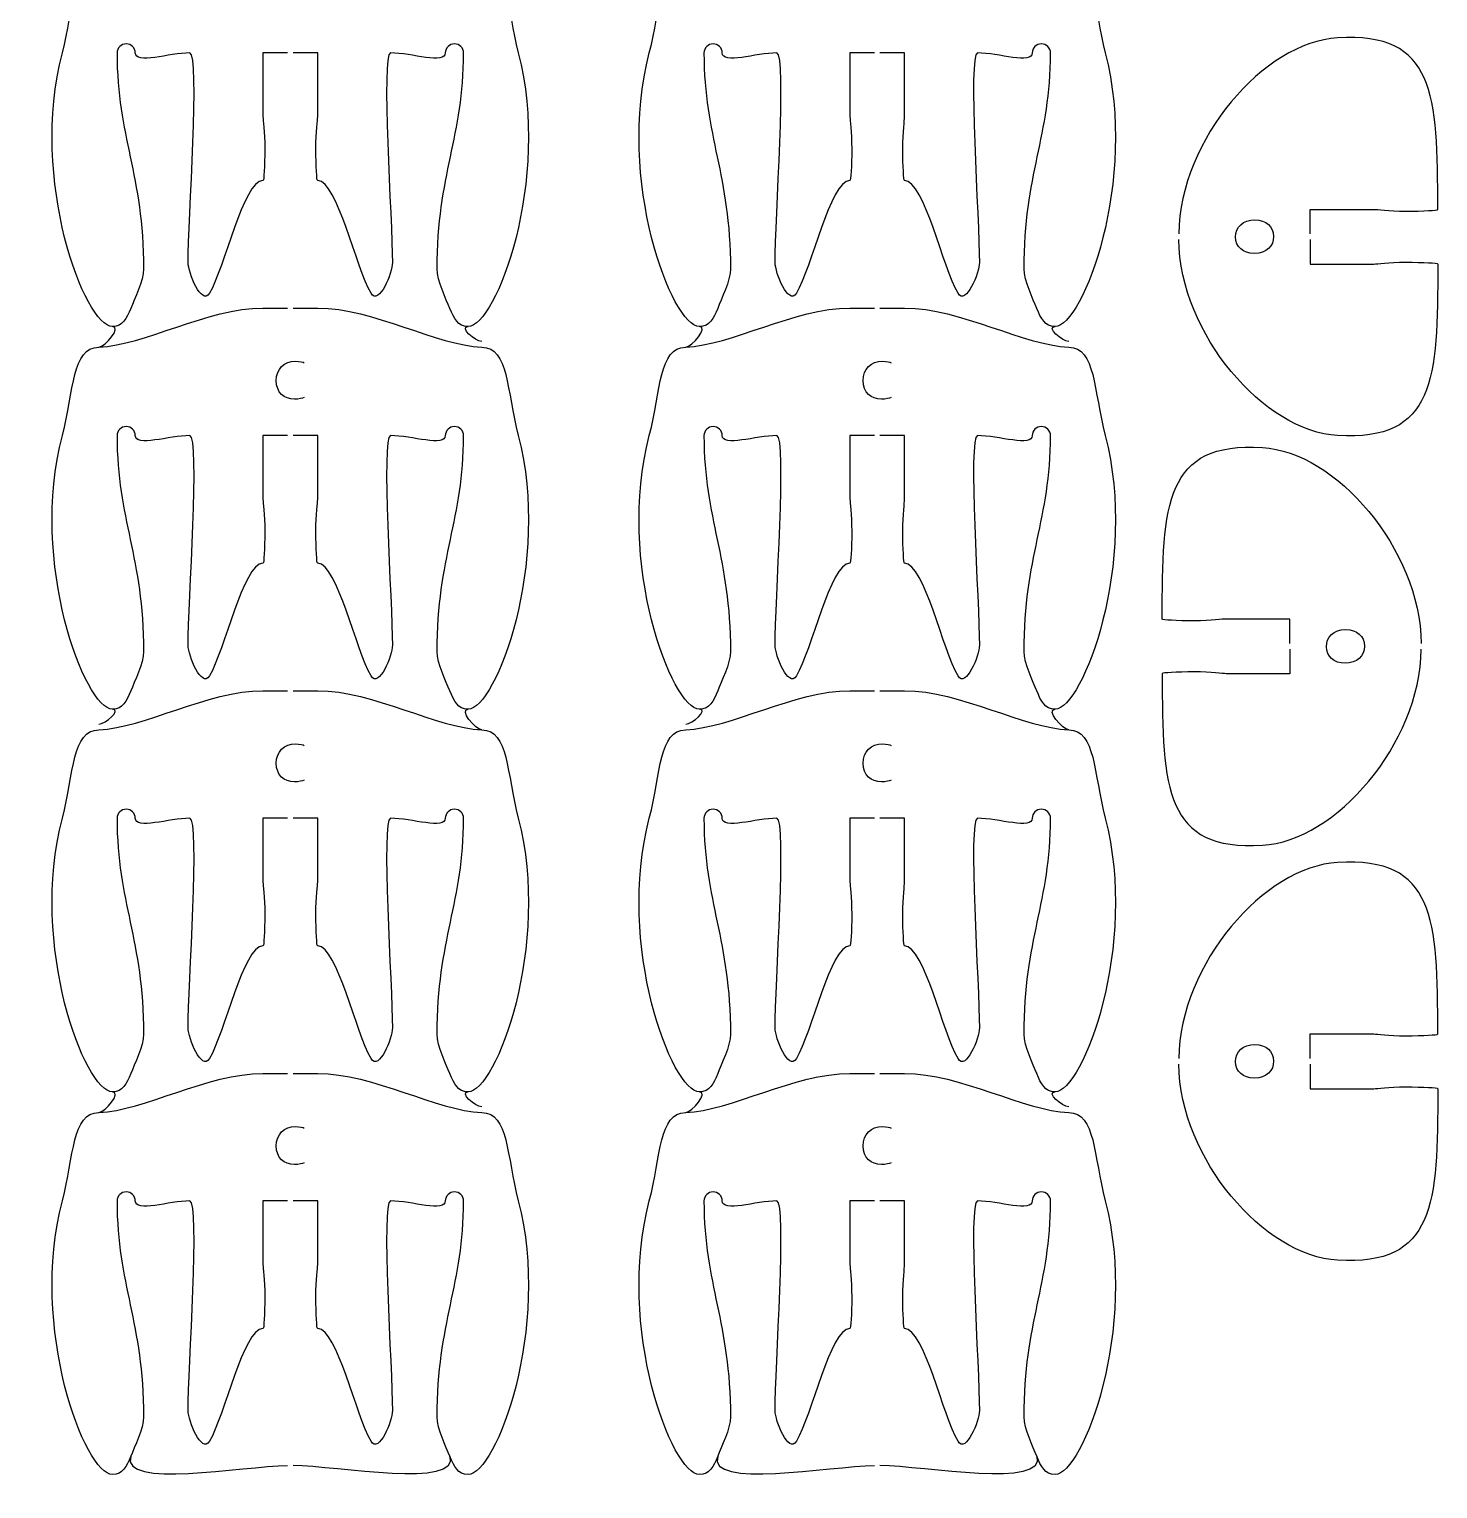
# Model space of a CAD drawing. Extents: x 0 to 300, y 0 to 300.
# Drawn here: x 71.3 to 148.5, y 121.6 to 201.6 of the extents above; entities that cross this region are included whole.
import ezdxf

# ---------------------------------------------------------------- set-up
doc = ezdxf.new("R2010")
doc.units = 0
doc.header["$MEASUREMENT"] = 0
doc.layers.add('DEFAULT', color=7, linetype='CONTINUOUS')

msp = doc.modelspace()

# ---------------------------------------------------------------- linework, layer by layer
at = {"layer": 'DEFAULT', "color": 1}
for points, knots in [([(85.485, 200.322), (85.035, 200.322), (84.586, 200.322), (84.137, 200.322), (84.137, 199.155), (84.137, 197.989), (84.137, 196.822), (84.137, 196.646), (84.236, 196.039), (84.236, 195.072), (84.236, 194.106), (84.193, 193.323), (84.137, 193.323), (83.05, 193.323), (82.031, 188.504), (81.205, 187.149), (80.771, 186.436), (80.034, 188.26), (80.034, 188.832), (80.034, 191.044), (80.687, 200.322), (80.136, 200.322), (78.986, 200.322), (77.138, 199.687), (77.138, 200.322), (77.138, 200.597), (76.912, 200.823), (76.637, 200.823), (76.362, 200.823), (76.136, 200.597), (76.136, 200.322), (76.136, 195.718), (77.586, 193.672), (77.586, 188.482), (77.586, 187.826), (77.088, 186.817), (76.887, 186.316), (76.662, 185.759), (76.443, 185.314), (75.889, 185.314), (74.369, 185.314), (71.321, 193.365), (73.137, 200.322), (73.786, 202.816), (73.656, 205.137), (75.134, 205.179), (77.579, 205.257), (81.096, 207.321), (84.137, 207.321), (84.586, 207.321), (85.035, 207.321), (85.485, 207.321)], [0, 0, 0, 0, 3.82, 3.82, 3.82, 13.74, 13.74, 13.74, 14.74, 14.74, 14.74, 15.74, 15.74, 15.74, 16.74, 16.74, 16.74, 17.74, 17.74, 17.74, 18.74, 18.74, 18.74, 19.74, 19.74, 19.74, 20.74, 20.74, 20.74, 21.74, 21.74, 21.74, 22.74, 22.74, 22.74, 23.74, 23.74, 23.74, 24.74, 24.74, 24.74, 25.74, 25.74, 25.74, 26.74, 26.74, 26.74, 27.74, 27.74, 27.74, 31.56, 31.56, 31.56, 31.56]), ([(85.784, 207.321), (86.235, 207.321), (86.685, 207.321), (87.136, 207.321), (90.176, 207.321), (93.694, 205.257), (96.138, 205.179), (97.617, 205.137), (97.486, 202.816), (98.135, 200.322), (99.952, 193.365), (96.904, 185.314), (95.383, 185.314), (94.83, 185.314), (94.607, 185.759), (94.385, 186.316), (94.181, 186.817), (93.687, 187.826), (93.687, 188.482), (93.687, 193.672), (95.137, 195.718), (95.137, 200.322), (95.137, 200.597), (94.911, 200.823), (94.636, 200.823), (94.36, 200.823), (94.135, 200.597), (94.135, 200.322), (94.135, 199.687), (92.286, 200.322), (91.136, 200.322), (90.586, 200.322), (91.235, 191.044), (91.235, 188.832), (91.235, 188.26), (90.498, 186.436), (90.064, 187.149), (89.242, 188.504), (88.222, 193.323), (87.136, 193.323), (87.083, 193.323), (87.037, 194.106), (87.037, 195.072), (87.037, 196.039), (87.136, 196.646), (87.136, 196.822), (87.136, 197.989), (87.136, 199.155), (87.136, 200.322), (86.685, 200.322), (86.235, 200.322), (85.784, 200.322)], [0, 0, 0, 0, 3.83, 3.83, 3.83, 4.83, 4.83, 4.83, 5.83, 5.83, 5.83, 6.83, 6.83, 6.83, 7.83, 7.83, 7.83, 8.83, 8.83, 8.83, 9.83, 9.83, 9.83, 10.83, 10.83, 10.83, 11.83, 11.83, 11.83, 12.83, 12.83, 12.83, 13.83, 13.83, 13.83, 14.83, 14.83, 14.83, 15.83, 15.83, 15.83, 16.83, 16.83, 16.83, 17.83, 17.83, 17.83, 27.75, 27.75, 27.75, 31.58, 31.58, 31.58, 31.58]), ([(117.665, 200.322), (117.216, 200.322), (116.767, 200.322), (116.318, 200.322), (116.318, 199.155), (116.318, 197.989), (116.318, 196.822), (116.318, 196.646), (116.416, 196.039), (116.416, 195.072), (116.416, 194.106), (116.374, 193.323), (116.318, 193.323), (115.231, 193.323), (114.211, 188.504), (113.386, 187.149), (112.952, 186.436), (112.215, 188.26), (112.215, 188.832), (112.215, 191.044), (112.867, 200.322), (112.317, 200.322), (111.167, 200.322), (109.318, 199.687), (109.318, 200.322), (109.318, 200.597), (109.093, 200.823), (108.817, 200.823), (108.542, 200.823), (108.317, 200.597), (108.317, 200.322), (108.317, 195.718), (109.766, 193.672), (109.766, 188.482), (109.766, 187.826), (109.269, 186.817), (109.068, 186.316), (108.842, 185.759), (108.623, 185.314), (108.07, 185.314), (106.549, 185.314), (103.501, 193.365), (105.318, 200.322), (105.967, 202.816), (105.837, 205.137), (107.315, 205.179), (109.759, 205.257), (113.277, 207.321), (116.318, 207.321), (116.767, 207.321), (117.216, 207.321), (117.665, 207.321)], [0, 0, 0, 0, 3.82, 3.82, 3.82, 13.74, 13.74, 13.74, 14.74, 14.74, 14.74, 15.74, 15.74, 15.74, 16.74, 16.74, 16.74, 17.74, 17.74, 17.74, 18.74, 18.74, 18.74, 19.74, 19.74, 19.74, 20.74, 20.74, 20.74, 21.74, 21.74, 21.74, 22.74, 22.74, 22.74, 23.74, 23.74, 23.74, 24.74, 24.74, 24.74, 25.74, 25.74, 25.74, 26.74, 26.74, 26.74, 27.74, 27.74, 27.74, 31.56, 31.56, 31.56, 31.56]), ([(117.965, 207.321), (118.415, 207.321), (118.866, 207.321), (119.316, 207.321), (122.357, 207.321), (125.874, 205.257), (128.319, 205.179), (129.797, 205.137), (129.667, 202.816), (130.316, 200.322), (132.133, 193.365), (129.085, 185.314), (127.564, 185.314), (127.01, 185.314), (126.788, 185.759), (126.566, 186.316), (126.361, 186.817), (125.867, 187.826), (125.867, 188.482), (125.867, 193.672), (127.317, 195.718), (127.317, 200.322), (127.317, 200.597), (127.091, 200.823), (126.816, 200.823), (126.541, 200.823), (126.315, 200.597), (126.315, 200.322), (126.315, 199.687), (124.467, 200.322), (123.317, 200.322), (122.766, 200.322), (123.415, 191.044), (123.415, 188.832), (123.415, 188.26), (122.678, 186.436), (122.244, 187.149), (121.422, 188.504), (120.403, 193.323), (119.316, 193.323), (119.263, 193.323), (119.217, 194.106), (119.217, 195.072), (119.217, 196.039), (119.316, 196.646), (119.316, 196.822), (119.316, 197.989), (119.316, 199.155), (119.316, 200.322), (118.866, 200.322), (118.415, 200.322), (117.965, 200.322)], [0, 0, 0, 0, 3.83, 3.83, 3.83, 4.83, 4.83, 4.83, 5.83, 5.83, 5.83, 6.83, 6.83, 6.83, 7.83, 7.83, 7.83, 8.83, 8.83, 8.83, 9.83, 9.83, 9.83, 10.83, 10.83, 10.83, 11.83, 11.83, 11.83, 12.83, 12.83, 12.83, 13.83, 13.83, 13.83, 14.83, 14.83, 14.83, 15.83, 15.83, 15.83, 16.83, 16.83, 16.83, 17.83, 17.83, 17.83, 27.75, 27.75, 27.75, 31.58, 31.58, 31.58, 31.58]), ([(141.547, 190.399), (141.547, 190.848), (141.547, 191.297), (141.547, 191.746), (141.547, 191.746), (144.171, 191.746), (145.046, 191.746), (145.222, 191.746), (145.829, 191.647), (146.796, 191.647), (147.762, 191.647), (148.549, 191.693), (148.549, 191.746), (148.549, 198.107), (148.394, 201.462), (143.056, 201.155), (139.038, 200.922), (134.427, 195.616), (134.343, 190.399)], [0, 0, 0, 0, 3.82, 3.82, 3.82, 4.82, 4.82, 4.82, 5.82, 5.82, 5.82, 6.82, 6.82, 6.82, 7.82, 7.82, 7.82, 8.82, 8.82, 8.82, 8.82]), ([(141.547, 190.099), (141.547, 189.648), (141.547, 189.198), (141.547, 188.748), (141.547, 188.748), (144.171, 188.748), (145.046, 188.748), (145.222, 188.748), (145.829, 188.846), (146.796, 188.846), (147.762, 188.846), (148.549, 188.804), (148.549, 188.748), (148.549, 182.383), (148.394, 179.032), (143.056, 179.339), (139.038, 179.568), (134.427, 184.878), (134.343, 190.099)], [0, 0, 0, 0, 3.83, 3.83, 3.83, 4.83, 4.83, 4.83, 5.83, 5.83, 5.83, 6.83, 6.83, 6.83, 7.83, 7.83, 7.83, 8.83, 8.83, 8.83, 8.83]), ([(85.485, 179.335), (85.035, 179.335), (84.586, 179.335), (84.137, 179.335), (84.137, 178.168), (84.137, 177.002), (84.137, 175.835), (84.137, 175.659), (84.236, 175.052), (84.236, 174.086), (84.236, 173.119), (84.193, 172.336), (84.137, 172.336), (83.05, 172.336), (82.031, 167.513), (81.205, 166.159), (80.771, 165.446), (80.034, 167.27), (80.034, 167.841), (80.034, 170.053), (80.687, 179.335), (80.136, 179.335), (78.986, 179.335), (77.138, 178.7), (77.138, 179.335), (77.138, 179.61), (76.912, 179.836), (76.637, 179.836), (76.362, 179.836), (76.136, 179.61), (76.136, 179.335), (76.136, 174.731), (77.586, 172.685), (77.586, 167.496), (77.586, 166.839), (77.088, 165.831), (76.887, 165.33), (76.662, 164.772), (76.443, 164.328), (75.889, 164.328), (74.369, 164.328), (71.321, 172.378), (73.137, 179.335), (73.786, 181.829), (73.656, 184.15), (75.134, 184.193), (77.579, 184.27), (81.096, 186.334), (84.137, 186.334), (84.586, 186.334), (85.035, 186.334), (85.485, 186.334)], [0, 0, 0, 0, 3.82, 3.82, 3.82, 13.74, 13.74, 13.74, 14.74, 14.74, 14.74, 15.74, 15.74, 15.74, 16.74, 16.74, 16.74, 17.74, 17.74, 17.74, 18.74, 18.74, 18.74, 19.74, 19.74, 19.74, 20.74, 20.74, 20.74, 21.74, 21.74, 21.74, 22.74, 22.74, 22.74, 23.74, 23.74, 23.74, 24.74, 24.74, 24.74, 25.74, 25.74, 25.74, 26.74, 26.74, 26.74, 27.74, 27.74, 27.74, 31.56, 31.56, 31.56, 31.56]), ([(85.784, 186.334), (86.235, 186.334), (86.685, 186.334), (87.136, 186.334), (90.176, 186.334), (93.694, 184.27), (96.138, 184.193), (97.617, 184.15), (97.486, 181.829), (98.135, 179.335), (99.952, 172.378), (96.904, 164.328), (95.383, 164.328), (94.83, 164.328), (94.607, 164.772), (94.385, 165.33), (94.181, 165.831), (93.687, 166.839), (93.687, 167.496), (93.687, 172.685), (95.137, 174.731), (95.137, 179.335), (95.137, 179.61), (94.911, 179.836), (94.636, 179.836), (94.36, 179.836), (94.135, 179.61), (94.135, 179.335), (94.135, 178.7), (92.286, 179.335), (91.136, 179.335), (90.586, 179.335), (91.235, 170.053), (91.235, 167.841), (91.235, 167.27), (90.498, 165.446), (90.064, 166.159), (89.242, 167.513), (88.222, 172.336), (87.136, 172.336), (87.083, 172.336), (87.037, 173.119), (87.037, 174.086), (87.037, 175.052), (87.136, 175.659), (87.136, 175.835), (87.136, 177.002), (87.136, 178.168), (87.136, 179.335), (86.685, 179.335), (86.235, 179.335), (85.784, 179.335)], [0, 0, 0, 0, 3.83, 3.83, 3.83, 4.83, 4.83, 4.83, 5.83, 5.83, 5.83, 6.83, 6.83, 6.83, 7.83, 7.83, 7.83, 8.83, 8.83, 8.83, 9.83, 9.83, 9.83, 10.83, 10.83, 10.83, 11.83, 11.83, 11.83, 12.83, 12.83, 12.83, 13.83, 13.83, 13.83, 14.83, 14.83, 14.83, 15.83, 15.83, 15.83, 16.83, 16.83, 16.83, 17.83, 17.83, 17.83, 27.75, 27.75, 27.75, 31.58, 31.58, 31.58, 31.58]), ([(117.665, 179.335), (117.216, 179.335), (116.767, 179.335), (116.318, 179.335), (116.318, 178.168), (116.318, 177.002), (116.318, 175.835), (116.318, 175.659), (116.416, 175.052), (116.416, 174.086), (116.416, 173.119), (116.374, 172.336), (116.318, 172.336), (115.231, 172.336), (114.211, 167.513), (113.386, 166.159), (112.952, 165.446), (112.215, 167.27), (112.215, 167.841), (112.215, 170.053), (112.867, 179.335), (112.317, 179.335), (111.167, 179.335), (109.318, 178.7), (109.318, 179.335), (109.318, 179.61), (109.093, 179.836), (108.817, 179.836), (108.542, 179.836), (108.317, 179.61), (108.317, 179.335), (108.317, 174.731), (109.766, 172.685), (109.766, 167.496), (109.766, 166.839), (109.269, 165.831), (109.068, 165.33), (108.842, 164.772), (108.623, 164.328), (108.07, 164.328), (106.549, 164.328), (103.501, 172.378), (105.318, 179.335), (105.967, 181.829), (105.837, 184.15), (107.315, 184.193), (109.759, 184.27), (113.277, 186.334), (116.318, 186.334), (116.767, 186.334), (117.216, 186.334), (117.665, 186.334)], [0, 0, 0, 0, 3.82, 3.82, 3.82, 13.74, 13.74, 13.74, 14.74, 14.74, 14.74, 15.74, 15.74, 15.74, 16.74, 16.74, 16.74, 17.74, 17.74, 17.74, 18.74, 18.74, 18.74, 19.74, 19.74, 19.74, 20.74, 20.74, 20.74, 21.74, 21.74, 21.74, 22.74, 22.74, 22.74, 23.74, 23.74, 23.74, 24.74, 24.74, 24.74, 25.74, 25.74, 25.74, 26.74, 26.74, 26.74, 27.74, 27.74, 27.74, 31.56, 31.56, 31.56, 31.56]), ([(117.965, 186.334), (118.415, 186.334), (118.866, 186.334), (119.316, 186.334), (122.357, 186.334), (125.874, 184.27), (128.319, 184.193), (129.797, 184.15), (129.667, 181.829), (130.316, 179.335), (132.133, 172.378), (129.085, 164.328), (127.564, 164.328), (127.01, 164.328), (126.788, 164.772), (126.566, 165.33), (126.361, 165.831), (125.867, 166.839), (125.867, 167.496), (125.867, 172.685), (127.317, 174.731), (127.317, 179.335), (127.317, 179.61), (127.091, 179.836), (126.816, 179.836), (126.541, 179.836), (126.315, 179.61), (126.315, 179.335), (126.315, 178.7), (124.467, 179.335), (123.317, 179.335), (122.766, 179.335), (123.415, 170.053), (123.415, 167.841), (123.415, 167.27), (122.678, 165.446), (122.244, 166.159), (121.422, 167.513), (120.403, 172.336), (119.316, 172.336), (119.263, 172.336), (119.217, 173.119), (119.217, 174.086), (119.217, 175.052), (119.316, 175.659), (119.316, 175.835), (119.316, 177.002), (119.316, 178.168), (119.316, 179.335), (118.866, 179.335), (118.415, 179.335), (117.965, 179.335)], [0, 0, 0, 0, 3.83, 3.83, 3.83, 4.83, 4.83, 4.83, 5.83, 5.83, 5.83, 6.83, 6.83, 6.83, 7.83, 7.83, 7.83, 8.83, 8.83, 8.83, 9.83, 9.83, 9.83, 10.83, 10.83, 10.83, 11.83, 11.83, 11.83, 12.83, 12.83, 12.83, 13.83, 13.83, 13.83, 14.83, 14.83, 14.83, 15.83, 15.83, 15.83, 16.83, 16.83, 16.83, 17.83, 17.83, 17.83, 27.75, 27.75, 27.75, 31.58, 31.58, 31.58, 31.58]), ([(140.442, 167.924), (140.442, 168.375), (140.442, 168.825), (140.442, 169.275), (140.442, 169.275), (137.817, 169.275), (136.942, 169.275), (136.766, 169.275), (136.159, 169.177), (135.193, 169.177), (134.226, 169.177), (133.439, 169.219), (133.439, 169.275), (133.439, 175.64), (133.595, 178.991), (138.932, 178.684), (142.95, 178.455), (147.561, 173.145), (147.646, 167.924)], [0, 0, 0, 0, 3.83, 3.83, 3.83, 4.83, 4.83, 4.83, 5.83, 5.83, 5.83, 6.83, 6.83, 6.83, 7.83, 7.83, 7.83, 8.83, 8.83, 8.83, 8.83]), ([(140.442, 167.624), (140.442, 167.175), (140.442, 166.726), (140.442, 166.277), (140.442, 166.277), (137.817, 166.277), (136.942, 166.277), (136.766, 166.277), (136.159, 166.376), (135.193, 166.376), (134.226, 166.376), (133.439, 166.33), (133.439, 166.277), (133.439, 159.916), (133.595, 156.561), (138.932, 156.868), (142.95, 157.101), (147.561, 162.407), (147.646, 167.624)], [0, 0, 0, 0, 3.82, 3.82, 3.82, 4.82, 4.82, 4.82, 5.82, 5.82, 5.82, 6.82, 6.82, 6.82, 7.82, 7.82, 7.82, 8.82, 8.82, 8.82, 8.82]), ([(85.485, 158.345), (85.035, 158.345), (84.586, 158.345), (84.137, 158.345), (84.137, 157.178), (84.137, 156.012), (84.137, 154.845), (84.137, 154.669), (84.236, 154.062), (84.236, 153.095), (84.236, 152.129), (84.193, 151.345), (84.137, 151.345), (83.05, 151.345), (82.031, 146.527), (81.205, 145.168), (80.771, 144.456), (80.034, 146.28), (80.034, 146.851), (80.034, 149.063), (80.687, 158.345), (80.136, 158.345), (78.986, 158.345), (77.138, 157.71), (77.138, 158.345), (77.138, 158.62), (76.912, 158.846), (76.637, 158.846), (76.362, 158.846), (76.136, 158.62), (76.136, 158.345), (76.136, 153.741), (77.586, 151.695), (77.586, 146.505), (77.586, 145.849), (77.088, 144.84), (76.887, 144.339), (76.662, 143.782), (76.443, 143.337), (75.889, 143.337), (74.369, 143.337), (71.321, 151.388), (73.137, 158.345), (73.786, 160.839), (73.656, 163.16), (75.134, 163.202), (77.579, 163.28), (81.096, 165.344), (84.137, 165.344), (84.586, 165.344), (85.035, 165.344), (85.485, 165.344)], [0, 0, 0, 0, 3.82, 3.82, 3.82, 13.74, 13.74, 13.74, 14.74, 14.74, 14.74, 15.74, 15.74, 15.74, 16.74, 16.74, 16.74, 17.74, 17.74, 17.74, 18.74, 18.74, 18.74, 19.74, 19.74, 19.74, 20.74, 20.74, 20.74, 21.74, 21.74, 21.74, 22.74, 22.74, 22.74, 23.74, 23.74, 23.74, 24.74, 24.74, 24.74, 25.74, 25.74, 25.74, 26.74, 26.74, 26.74, 27.74, 27.74, 27.74, 31.56, 31.56, 31.56, 31.56]), ([(85.784, 165.344), (86.235, 165.344), (86.685, 165.344), (87.136, 165.344), (90.176, 165.344), (93.694, 163.28), (96.138, 163.202), (97.617, 163.16), (97.486, 160.839), (98.135, 158.345), (99.952, 151.388), (96.904, 143.337), (95.383, 143.337), (94.83, 143.337), (94.607, 143.782), (94.385, 144.339), (94.181, 144.84), (93.687, 145.849), (93.687, 146.505), (93.687, 151.695), (95.137, 153.741), (95.137, 158.345), (95.137, 158.62), (94.911, 158.846), (94.636, 158.846), (94.36, 158.846), (94.135, 158.62), (94.135, 158.345), (94.135, 157.71), (92.286, 158.345), (91.136, 158.345), (90.586, 158.345), (91.235, 149.063), (91.235, 146.851), (91.235, 146.28), (90.498, 144.456), (90.064, 145.168), (89.242, 146.527), (88.222, 151.345), (87.136, 151.345), (87.083, 151.345), (87.037, 152.129), (87.037, 153.095), (87.037, 154.062), (87.136, 154.669), (87.136, 154.845), (87.136, 156.012), (87.136, 157.178), (87.136, 158.345), (86.685, 158.345), (86.235, 158.345), (85.784, 158.345)], [0, 0, 0, 0, 3.83, 3.83, 3.83, 4.83, 4.83, 4.83, 5.83, 5.83, 5.83, 6.83, 6.83, 6.83, 7.83, 7.83, 7.83, 8.83, 8.83, 8.83, 9.83, 9.83, 9.83, 10.83, 10.83, 10.83, 11.83, 11.83, 11.83, 12.83, 12.83, 12.83, 13.83, 13.83, 13.83, 14.83, 14.83, 14.83, 15.83, 15.83, 15.83, 16.83, 16.83, 16.83, 17.83, 17.83, 17.83, 27.75, 27.75, 27.75, 31.58, 31.58, 31.58, 31.58]), ([(117.665, 158.345), (117.216, 158.345), (116.767, 158.345), (116.318, 158.345), (116.318, 157.178), (116.318, 156.012), (116.318, 154.845), (116.318, 154.669), (116.416, 154.062), (116.416, 153.095), (116.416, 152.129), (116.374, 151.345), (116.318, 151.345), (115.231, 151.345), (114.211, 146.527), (113.386, 145.168), (112.952, 144.456), (112.215, 146.28), (112.215, 146.851), (112.215, 149.063), (112.867, 158.345), (112.317, 158.345), (111.167, 158.345), (109.318, 157.71), (109.318, 158.345), (109.318, 158.62), (109.093, 158.846), (108.817, 158.846), (108.542, 158.846), (108.317, 158.62), (108.317, 158.345), (108.317, 153.741), (109.766, 151.695), (109.766, 146.505), (109.766, 145.849), (109.269, 144.84), (109.068, 144.339), (108.842, 143.782), (108.623, 143.337), (108.07, 143.337), (106.549, 143.337), (103.501, 151.388), (105.318, 158.345), (105.967, 160.839), (105.837, 163.16), (107.315, 163.202), (109.759, 163.28), (113.277, 165.344), (116.318, 165.344), (116.767, 165.344), (117.216, 165.344), (117.665, 165.344)], [0, 0, 0, 0, 3.82, 3.82, 3.82, 13.74, 13.74, 13.74, 14.74, 14.74, 14.74, 15.74, 15.74, 15.74, 16.74, 16.74, 16.74, 17.74, 17.74, 17.74, 18.74, 18.74, 18.74, 19.74, 19.74, 19.74, 20.74, 20.74, 20.74, 21.74, 21.74, 21.74, 22.74, 22.74, 22.74, 23.74, 23.74, 23.74, 24.74, 24.74, 24.74, 25.74, 25.74, 25.74, 26.74, 26.74, 26.74, 27.74, 27.74, 27.74, 31.56, 31.56, 31.56, 31.56]), ([(117.965, 165.344), (118.415, 165.344), (118.866, 165.344), (119.316, 165.344), (122.357, 165.344), (125.874, 163.28), (128.319, 163.202), (129.797, 163.16), (129.667, 160.839), (130.316, 158.345), (132.133, 151.388), (129.085, 143.337), (127.564, 143.337), (127.01, 143.337), (126.788, 143.782), (126.566, 144.339), (126.361, 144.84), (125.867, 145.849), (125.867, 146.505), (125.867, 151.695), (127.317, 153.741), (127.317, 158.345), (127.317, 158.62), (127.091, 158.846), (126.816, 158.846), (126.541, 158.846), (126.315, 158.62), (126.315, 158.345), (126.315, 157.71), (124.467, 158.345), (123.317, 158.345), (122.766, 158.345), (123.415, 149.063), (123.415, 146.851), (123.415, 146.28), (122.678, 144.456), (122.244, 145.168), (121.422, 146.527), (120.403, 151.345), (119.316, 151.345), (119.263, 151.345), (119.217, 152.129), (119.217, 153.095), (119.217, 154.062), (119.316, 154.669), (119.316, 154.845), (119.316, 156.012), (119.316, 157.178), (119.316, 158.345), (118.866, 158.345), (118.415, 158.345), (117.965, 158.345)], [0, 0, 0, 0, 3.83, 3.83, 3.83, 4.83, 4.83, 4.83, 5.83, 5.83, 5.83, 6.83, 6.83, 6.83, 7.83, 7.83, 7.83, 8.83, 8.83, 8.83, 9.83, 9.83, 9.83, 10.83, 10.83, 10.83, 11.83, 11.83, 11.83, 12.83, 12.83, 12.83, 13.83, 13.83, 13.83, 14.83, 14.83, 14.83, 15.83, 15.83, 15.83, 16.83, 16.83, 16.83, 17.83, 17.83, 17.83, 27.75, 27.75, 27.75, 31.58, 31.58, 31.58, 31.58]), ([(141.547, 145.166), (141.547, 145.615), (141.547, 146.064), (141.547, 146.514), (142.713, 146.514), (143.88, 146.514), (145.046, 146.514), (145.222, 146.514), (145.829, 146.415), (146.796, 146.415), (147.762, 146.415), (148.549, 146.461), (148.549, 146.514), (148.549, 152.874), (148.394, 156.229), (143.056, 155.922), (139.038, 155.689), (134.427, 150.384), (134.343, 145.166)], [0, 0, 0, 0, 3.82, 3.82, 3.82, 13.74, 13.74, 13.74, 14.74, 14.74, 14.74, 15.74, 15.74, 15.74, 16.74, 16.74, 16.74, 17.74, 17.74, 17.74, 17.74]), ([(85.485, 137.354), (85.035, 137.354), (84.586, 137.354), (84.137, 137.354), (84.137, 136.188), (84.137, 135.021), (84.137, 133.855), (84.137, 133.678), (84.236, 133.072), (84.236, 132.105), (84.236, 131.138), (84.193, 130.355), (84.137, 130.355), (83.05, 130.355), (82.031, 125.536), (81.205, 124.182), (80.771, 123.465), (80.034, 125.289), (80.034, 125.864), (80.034, 128.076), (80.687, 137.354), (80.136, 137.354), (78.986, 137.354), (77.138, 136.719), (77.138, 137.354), (77.138, 137.629), (76.912, 137.855), (76.637, 137.855), (76.362, 137.855), (76.136, 137.629), (76.136, 137.354), (76.136, 132.751), (77.586, 130.704), (77.586, 125.515), (77.586, 124.859), (77.088, 123.85), (76.887, 123.349), (76.662, 122.792), (76.443, 122.347), (75.889, 122.347), (74.369, 122.347), (71.321, 130.398), (73.137, 137.354), (73.786, 139.848), (73.656, 142.17), (75.134, 142.212), (77.579, 142.29), (81.096, 144.353), (84.137, 144.353), (84.586, 144.353), (85.035, 144.353), (85.485, 144.353)], [0, 0, 0, 0, 3.82, 3.82, 3.82, 13.74, 13.74, 13.74, 14.74, 14.74, 14.74, 15.74, 15.74, 15.74, 16.74, 16.74, 16.74, 17.74, 17.74, 17.74, 18.74, 18.74, 18.74, 19.74, 19.74, 19.74, 20.74, 20.74, 20.74, 21.74, 21.74, 21.74, 22.74, 22.74, 22.74, 23.74, 23.74, 23.74, 24.74, 24.74, 24.74, 25.74, 25.74, 25.74, 26.74, 26.74, 26.74, 27.74, 27.74, 27.74, 31.56, 31.56, 31.56, 31.56]), ([(85.784, 144.353), (86.235, 144.353), (86.685, 144.353), (87.136, 144.353), (90.176, 144.353), (93.694, 142.29), (96.138, 142.212), (97.617, 142.17), (97.486, 139.848), (98.135, 137.354), (99.952, 130.398), (96.904, 122.347), (95.383, 122.347), (94.83, 122.347), (94.607, 122.792), (94.385, 123.349), (94.181, 123.85), (93.687, 124.859), (93.687, 125.515), (93.687, 130.704), (95.137, 132.751), (95.137, 137.354), (95.137, 137.629), (94.911, 137.855), (94.636, 137.855), (94.36, 137.855), (94.135, 137.629), (94.135, 137.354), (94.135, 136.719), (92.286, 137.354), (91.136, 137.354), (90.586, 137.354), (91.235, 128.076), (91.235, 125.864), (91.235, 125.289), (90.498, 123.465), (90.064, 124.182), (89.242, 125.536), (88.222, 130.355), (87.136, 130.355), (87.083, 130.355), (87.037, 131.138), (87.037, 132.105), (87.037, 133.072), (87.136, 133.678), (87.136, 133.855), (87.136, 135.021), (87.136, 136.188), (87.136, 137.354), (86.685, 137.354), (86.235, 137.354), (85.784, 137.354)], [0, 0, 0, 0, 3.83, 3.83, 3.83, 4.83, 4.83, 4.83, 5.83, 5.83, 5.83, 6.83, 6.83, 6.83, 7.83, 7.83, 7.83, 8.83, 8.83, 8.83, 9.83, 9.83, 9.83, 10.83, 10.83, 10.83, 11.83, 11.83, 11.83, 12.83, 12.83, 12.83, 13.83, 13.83, 13.83, 14.83, 14.83, 14.83, 15.83, 15.83, 15.83, 16.83, 16.83, 16.83, 17.83, 17.83, 17.83, 27.75, 27.75, 27.75, 31.58, 31.58, 31.58, 31.58]), ([(117.665, 137.354), (117.216, 137.354), (116.767, 137.354), (116.318, 137.354), (116.318, 136.188), (116.318, 135.021), (116.318, 133.855), (116.318, 133.678), (116.416, 133.072), (116.416, 132.105), (116.416, 131.138), (116.374, 130.355), (116.318, 130.355), (115.231, 130.355), (114.211, 125.536), (113.386, 124.182), (112.952, 123.465), (112.215, 125.289), (112.215, 125.864), (112.215, 128.076), (112.867, 137.354), (112.317, 137.354), (111.167, 137.354), (109.318, 136.719), (109.318, 137.354), (109.318, 137.629), (109.093, 137.855), (108.817, 137.855), (108.542, 137.855), (108.317, 137.629), (108.317, 137.354), (108.317, 132.751), (109.766, 130.704), (109.766, 125.515), (109.766, 124.859), (109.269, 123.85), (109.068, 123.349), (108.842, 122.792), (108.623, 122.347), (108.07, 122.347), (106.549, 122.347), (103.501, 130.398), (105.318, 137.354), (105.967, 139.848), (105.837, 142.17), (107.315, 142.212), (109.759, 142.29), (113.277, 144.353), (116.318, 144.353), (116.767, 144.353), (117.216, 144.353), (117.665, 144.353)], [0, 0, 0, 0, 3.82, 3.82, 3.82, 13.74, 13.74, 13.74, 14.74, 14.74, 14.74, 15.74, 15.74, 15.74, 16.74, 16.74, 16.74, 17.74, 17.74, 17.74, 18.74, 18.74, 18.74, 19.74, 19.74, 19.74, 20.74, 20.74, 20.74, 21.74, 21.74, 21.74, 22.74, 22.74, 22.74, 23.74, 23.74, 23.74, 24.74, 24.74, 24.74, 25.74, 25.74, 25.74, 26.74, 26.74, 26.74, 27.74, 27.74, 27.74, 31.56, 31.56, 31.56, 31.56]), ([(117.965, 144.353), (118.415, 144.353), (118.866, 144.353), (119.316, 144.353), (122.357, 144.353), (125.874, 142.29), (128.319, 142.212), (129.797, 142.17), (129.667, 139.848), (130.316, 137.354), (132.133, 130.398), (129.085, 122.347), (127.564, 122.347), (127.01, 122.347), (126.788, 122.792), (126.566, 123.349), (126.361, 123.85), (125.867, 124.859), (125.867, 125.515), (125.867, 130.704), (127.317, 132.751), (127.317, 137.354), (127.317, 137.629), (127.091, 137.855), (126.816, 137.855), (126.541, 137.855), (126.315, 137.629), (126.315, 137.354), (126.315, 136.719), (124.467, 137.354), (123.317, 137.354), (122.766, 137.354), (123.415, 128.076), (123.415, 125.864), (123.415, 125.289), (122.678, 123.465), (122.244, 124.182), (121.422, 125.536), (120.403, 130.355), (119.316, 130.355), (119.263, 130.355), (119.217, 131.138), (119.217, 132.105), (119.217, 133.072), (119.316, 133.678), (119.316, 133.855), (119.316, 135.021), (119.316, 136.188), (119.316, 137.354), (118.866, 137.354), (118.415, 137.354), (117.965, 137.354)], [0, 0, 0, 0, 3.83, 3.83, 3.83, 4.83, 4.83, 4.83, 5.83, 5.83, 5.83, 6.83, 6.83, 6.83, 7.83, 7.83, 7.83, 8.83, 8.83, 8.83, 9.83, 9.83, 9.83, 10.83, 10.83, 10.83, 11.83, 11.83, 11.83, 12.83, 12.83, 12.83, 13.83, 13.83, 13.83, 14.83, 14.83, 14.83, 15.83, 15.83, 15.83, 16.83, 16.83, 16.83, 17.83, 17.83, 17.83, 27.75, 27.75, 27.75, 31.58, 31.58, 31.58, 31.58]), ([(141.547, 144.866), (141.547, 144.416), (141.547, 143.965), (141.547, 143.515), (142.713, 143.515), (143.88, 143.515), (145.046, 143.515), (145.222, 143.515), (145.829, 143.614), (146.796, 143.614), (147.762, 143.614), (148.549, 143.571), (148.549, 143.515), (148.549, 137.151), (148.394, 133.8), (143.056, 134.106), (139.038, 134.336), (134.427, 139.645), (134.343, 144.866)], [0, 0, 0, 0, 3.83, 3.83, 3.83, 13.75, 13.75, 13.75, 14.75, 14.75, 14.75, 15.75, 15.75, 15.75, 16.75, 16.75, 16.75, 17.75, 17.75, 17.75, 17.75])]:
    msp.add_open_spline(points, degree=3, knots=knots, dxfattribs=at)
at = {"layer": 'DEFAULT', "color": 250}
for points in [[(138.483, 189.325), (139.178, 189.325), (139.547, 189.748), (139.547, 190.264), (139.547, 190.797), (139.133, 191.172), (138.522, 191.172), (137.88, 191.172), (137.46, 190.773), (137.46, 190.234), (137.46, 189.682), (137.883, 189.325), (138.483, 189.325)], [(86.399, 181.43), (86.303, 181.382), (86.111, 181.334), (85.865, 181.334), (85.296, 181.334), (84.867, 181.693), (84.867, 182.356), (84.867, 182.988), (85.296, 183.417), (85.923, 183.417), (86.174, 183.417), (86.333, 183.363), (86.402, 183.327)], [(118.58, 181.43), (118.484, 181.382), (118.292, 181.334), (118.046, 181.334), (117.477, 181.334), (117.048, 181.693), (117.048, 182.356), (117.048, 182.988), (117.477, 183.417), (118.103, 183.417), (118.355, 183.417), (118.514, 183.363), (118.583, 183.327)], [(143.506, 168.698), (142.81, 168.698), (142.442, 168.275), (142.442, 167.759), (142.442, 167.226), (142.855, 166.851), (143.467, 166.851), (144.108, 166.851), (144.528, 167.25), (144.528, 167.789), (144.528, 168.341), (144.106, 168.698), (143.506, 168.698)], [(86.399, 160.44), (86.303, 160.392), (86.111, 160.344), (85.865, 160.344), (85.296, 160.344), (84.867, 160.704), (84.867, 161.366), (84.867, 161.999), (85.296, 162.428), (85.923, 162.428), (86.174, 162.428), (86.333, 162.374), (86.402, 162.338)], [(118.58, 160.44), (118.484, 160.392), (118.292, 160.344), (118.046, 160.344), (117.477, 160.344), (117.048, 160.704), (117.048, 161.366), (117.048, 161.999), (117.477, 162.428), (118.103, 162.428), (118.355, 162.428), (118.514, 162.374), (118.583, 162.338)], [(138.483, 144.093), (139.178, 144.093), (139.547, 144.515), (139.547, 145.031), (139.547, 145.565), (139.133, 145.94), (138.522, 145.94), (137.88, 145.94), (137.46, 145.541), (137.46, 145.001), (137.46, 144.449), (137.883, 144.093), (138.483, 144.093)], [(86.399, 139.45), (86.303, 139.402), (86.111, 139.354), (85.865, 139.354), (85.296, 139.354), (84.867, 139.714), (84.867, 140.377), (84.867, 141.009), (85.296, 141.438), (85.923, 141.438), (86.174, 141.438), (86.333, 141.384), (86.402, 141.348)], [(118.58, 139.45), (118.484, 139.402), (118.292, 139.354), (118.046, 139.354), (117.477, 139.354), (117.048, 139.714), (117.048, 140.377), (117.048, 141.009), (117.477, 141.438), (118.103, 141.438), (118.355, 141.438), (118.514, 141.384), (118.583, 141.348)]]:
    msp.add_open_spline(points, degree=3, knots=[0, 0, 0, 0, 1, 1, 1, 2, 2, 2, 3, 3, 3, 4, 4, 4, 4], dxfattribs=at)
at = {"layer": 'DEFAULT', "color": 1}
for points in [[(75.133, 184.191), (75.503, 184.191), (76.396, 185.316), (75.888, 185.316)], [(96.138, 184.491), (95.768, 184.491), (94.875, 185.316), (95.383, 185.316)], [(107.314, 184.191), (107.684, 184.191), (108.576, 185.316), (108.069, 185.316)], [(128.318, 184.491), (127.948, 184.491), (127.056, 185.316), (127.563, 185.316)], [(75.133, 163.502), (75.503, 163.502), (76.396, 164.326), (75.888, 164.326)], [(96.138, 163.202), (95.768, 163.202), (94.875, 164.326), (95.383, 164.326)], [(107.314, 163.502), (107.684, 163.502), (108.576, 164.326), (108.069, 164.326)], [(128.318, 163.202), (127.948, 163.202), (127.056, 164.326), (127.563, 164.326)], [(75.133, 142.212), (75.503, 142.212), (76.396, 143.337), (75.888, 143.337)], [(96.138, 142.512), (95.768, 142.512), (94.875, 143.337), (95.383, 143.337)], [(107.314, 142.212), (107.684, 142.212), (108.576, 143.337), (108.069, 143.337)], [(128.318, 142.512), (127.948, 142.512), (127.056, 143.337), (127.563, 143.337)], [(76.887, 123.349), (76.323, 121.568), (83.033, 122.802), (85.485, 122.852)], [(94.385, 123.349), (94.946, 121.568), (88.229, 122.802), (85.784, 122.852)], [(109.068, 123.349), (108.504, 121.568), (115.213, 122.802), (117.665, 122.852)], [(126.566, 123.349), (127.127, 121.568), (120.41, 122.802), (117.965, 122.852)]]:
    msp.add_open_spline(points, degree=3, dxfattribs=at)

doc.saveas('drawing.dxf')
